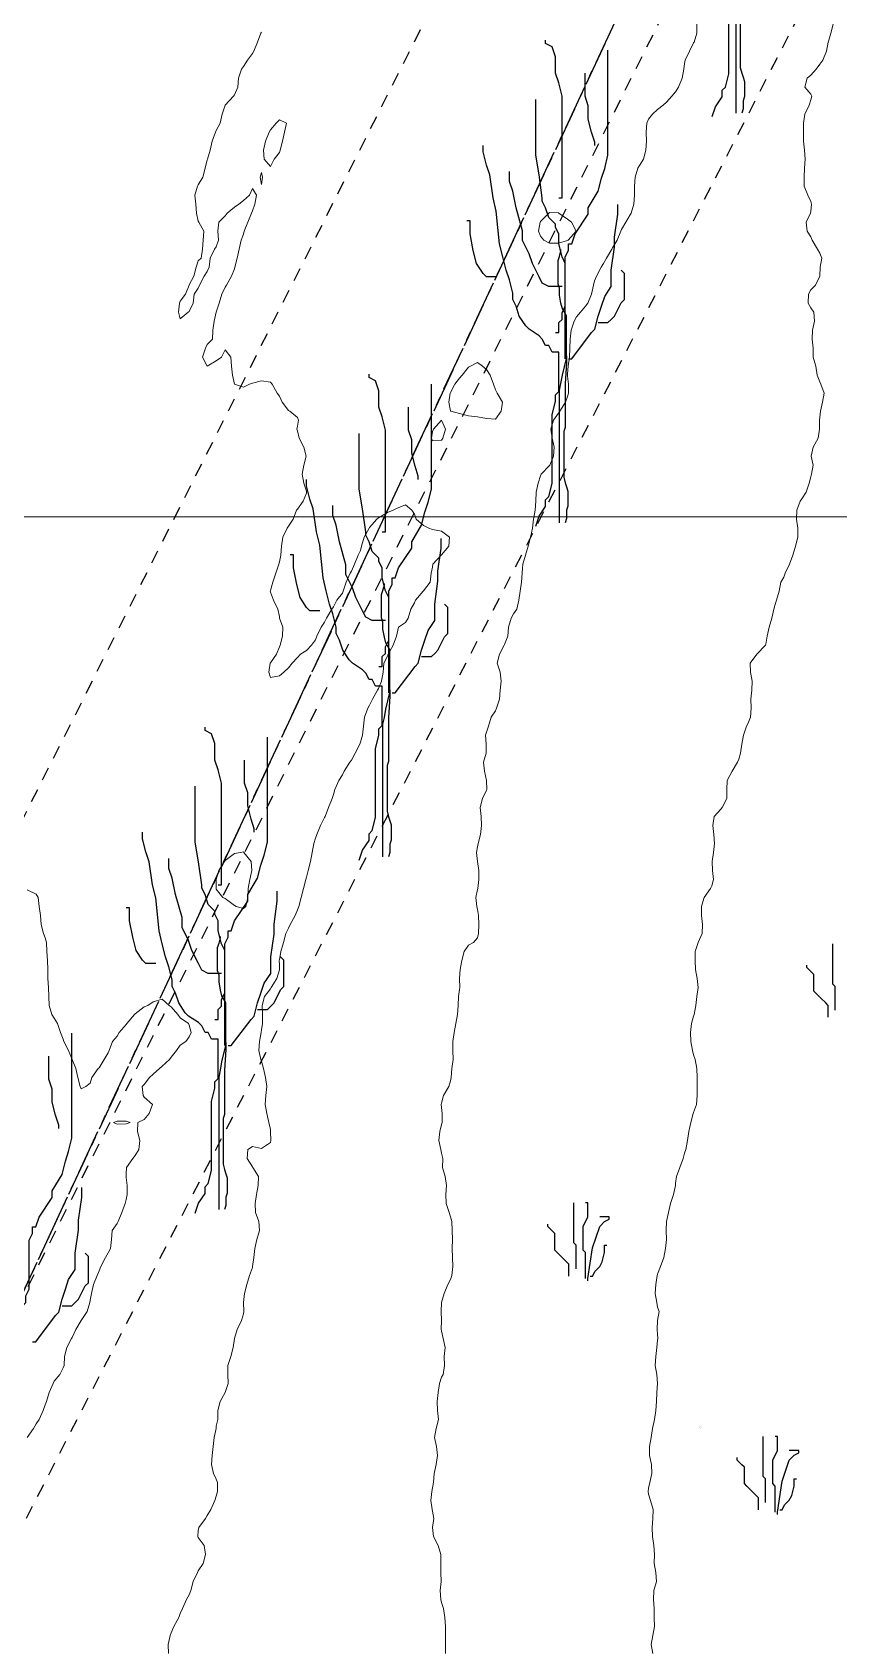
# Model space of a CAD drawing. Header units: centimetres. Extents: x 0 to 642158, y -847 to 649707.
# Drawn here: x 616897 to 616941.8, y 621224.7 to 621314.3 of the extents above; entities that cross this region are included whole.
import ezdxf

# ---------------------------------------------------------------- set-up
doc = ezdxf.new("R2010")
doc.units = ezdxf.units.CM
doc.header["$MEASUREMENT"] = 0
doc.linetypes.add('CENTERX2', pattern=[4, 2.5, -0.5, 0.5, -0.5])
doc.linetypes.add('JIS_02_0.7', pattern=[1.35, 0.75, -0.6])
for name, color, linetype, lineweight in [('MEV_grille', 254, 'Continuous', 9), ('MEV_vegetal_V', 7, 'Continuous', 25), ('WAL_parcellaire agricole', 7, 'JIS_02_0.7', 25), ('WAL_topographie 0.5', 253, 'Continuous', 20)]:
    doc.layers.add(name, color=color, linetype=linetype, lineweight=lineweight)
doc.layers.add('SPW_parcellaire cadastral', color=7, linetype='CENTERX2', lineweight=25, true_color=0xff0542)
picture_1 = doc.add_image_def('image2.png', size_in_pixel=(6614, 11023))

# ---------------------------------------------------------------- blocks, each defined once
blk = doc.blocks.new('legende vegetal')
for points in [[(616941.508, 621259.798), (616941.508, 621261.111), (616941.376, 621261.243), (616941.376, 621263.475)], [(616941.114, 621259.404), (616941.114, 621260.061), (616940.982, 621260.192), (616940.719, 621260.455), (616940.588, 621260.586), (616940.457, 621260.717), (616940.325, 621260.849), (616940.325, 621261.768), (616940.194, 621261.899), (616940.063, 621262.031), (616939.931, 621262.162), (616939.931, 621262.293)], [(616927.125, 621245.42), (616927.125, 621246.734), (616926.993, 621246.865), (616926.993, 621249.097)], [(616927.65, 621244.895), (616927.65, 621246.34), (616927.519, 621246.471), (616927.519, 621247.784), (616927.781, 621248.309), (616927.781, 621249.097), (616927.65, 621249.097)], [(616926.73, 621245.026), (616926.73, 621245.683), (616926.599, 621245.814), (616926.336, 621246.077), (616926.205, 621246.208), (616926.074, 621246.34), (616925.942, 621246.471), (616925.942, 621247.39), (616925.811, 621247.521), (616925.679, 621247.653), (616925.548, 621247.784), (616925.548, 621247.915)], [(616927.781, 621244.764), (616927.781, 621244.895), (616928.044, 621246.602), (616928.438, 621247.784), (616928.701, 621248.047), (616928.964, 621248.178), (616928.964, 621248.309), (616928.438, 621248.309)], [(616927.913, 621245.026), (616928.044, 621245.026), (616928.175, 621245.289), (616928.438, 621245.552), (616928.57, 621245.814), (616928.701, 621246.34), (616928.701, 621246.734), (616928.832, 621246.734)], [(616937.649, 621232.445), (616937.649, 621233.758), (616937.517, 621233.89), (616937.517, 621236.122)], [(616938.174, 621231.92), (616938.174, 621233.365), (616938.043, 621233.496), (616938.043, 621234.809), (616938.306, 621235.334), (616938.306, 621236.122), (616938.174, 621236.122)], [(616937.255, 621232.051), (616937.255, 621232.708), (616937.123, 621232.839), (616936.861, 621233.102), (616936.729, 621233.233), (616936.598, 621233.365), (616936.466, 621233.496), (616936.466, 621234.415), (616936.335, 621234.546), (616936.204, 621234.678), (616936.072, 621234.809), (616936.072, 621234.94)], [(616938.306, 621231.789), (616938.306, 621231.92), (616938.568, 621233.627), (616938.963, 621234.809), (616939.225, 621235.072), (616939.488, 621235.203), (616939.488, 621235.334), (616938.963, 621235.334)], [(616938.437, 621232.051), (616938.568, 621232.051), (616938.7, 621232.314), (616938.963, 621232.577), (616939.094, 621232.839), (616939.225, 621233.365), (616939.225, 621233.758), (616939.357, 621233.758)]]:
    blk.add_lwpolyline(points)
at = {"layer": 'MEV_vegetal_V'}
for points in [[(616934.687, 621309.422), (616934.87, 621309.969), (616935.235, 621310.517), (616935.235, 621310.881), (616935.417, 621311.063), (616935.599, 621311.792), (616935.599, 621315.621)], [(616936.011, 621309.612), (616936.011, 621316.97), (616936.088, 621317.353), (616936.165, 621317.813), (616936.395, 621318.732), (616936.395, 621321.108), (616936.165, 621321.491), (616936.088, 621321.798), (616936.011, 621322.258), (616936.011, 621322.641), (616935.935, 621322.871), (616935.935, 621324.173), (616936.011, 621324.404), (616936.088, 621324.71), (616936.088, 621324.787)], [(616936.395, 621318.886), (616936.395, 621318.502), (616936.319, 621317.353), (616936.319, 621314.9), (616936.242, 621314.671), (616936.242, 621312.141), (616936.319, 621311.835), (616936.395, 621311.605), (616936.471, 621311.375), (616936.471, 621310.532), (616936.395, 621310.302), (616936.395, 621309.842), (616936.319, 621309.612)], [(616926.16, 621304.905), (616926.343, 621304.905), (616926.343, 621310.557), (616926.16, 621311.286), (616925.979, 621311.833), (616925.979, 621312.745), (616925.796, 621313.291), (616925.431, 621313.474), (616925.431, 621313.656)], [(616925.979, 621297.43), (616926.16, 621297.43), (616926.16, 621297.977), (616926.343, 621298.159), (616926.343, 621298.524), (616926.526, 621298.889), (616926.526, 621301.623), (616926.708, 621301.988), (616926.708, 621302.352), (616926.89, 621302.352), (616927.073, 621302.9), (616927.802, 621303.993), (616927.802, 621304.358), (616928.349, 621305.27), (616928.532, 621305.999), (616928.714, 621306.546), (616928.896, 621307.275), (616928.896, 621313.109)], [(616928.167, 621307.822), (616928.167, 621308.004), (616927.985, 621308.551), (616927.802, 621309.281), (616927.802, 621310.01), (616927.62, 621310.557), (616927.62, 621311.833)], [(616926.526, 621295.972), (616926.526, 621301.259), (616926.343, 621301.623), (616926.16, 621302.352), (616926.16, 621302.9), (616925.979, 621303.264), (616925.979, 621303.447), (616925.613, 621303.811), (616925.431, 621304.358), (616925.249, 621304.723), (616925.249, 621304.905), (616925.067, 621306.181), (616924.884, 621307.275), (616924.884, 621310.375)], [(616924.884, 621286.674), (616925.067, 621287.22), (616925.431, 621287.768), (616925.431, 621288.132), (616925.613, 621288.315), (616925.796, 621289.044), (616925.796, 621292.872), (616925.979, 621293.602), (616925.979, 621293.966), (616926.16, 621294.149), (616926.16, 621296.336), (616925.796, 621296.336), (616925.613, 621296.701), (616925.431, 621296.701), (616925.249, 621297.066), (616925.067, 621297.248), (616924.52, 621297.613), (616924.337, 621297.795), (616923.972, 621298.342), (616923.79, 621298.889), (616923.607, 621299.253), (616923.607, 621299.618), (616923.425, 621300.347), (616923.243, 621300.894), (616923.06, 621301.623), (616922.878, 621302.352), (616922.695, 621304.176), (616922.513, 621304.905), (616922.331, 621306.181), (616922.148, 621306.728), (616921.966, 621307.457), (616921.966, 621307.822)], [(616926.343, 621299.982), (616925.613, 621299.982), (616925.249, 621300.165), (616925.067, 621300.529), (616924.701, 621301.259), (616924.52, 621301.806), (616924.154, 621302.535), (616924.154, 621303.082), (616923.79, 621304.358), (616923.607, 621305.27), (616923.425, 621305.816), (616923.425, 621306.364)], [(616926.708, 621295.972), (616926.89, 621295.972), (616927.985, 621297.43), (616928.167, 621297.613), (616928.349, 621298.342), (616928.532, 621298.889), (616928.714, 621299.436), (616929.079, 621299.982), (616929.079, 621300.894), (616929.261, 621302.17), (616929.261, 621302.718), (616929.444, 621303.993), (616929.444, 621304.541)], [(616922.695, 621300.529), (616922.148, 621300.529), (616921.966, 621300.712), (616921.601, 621301.259), (616921.419, 621301.988), (616921.236, 621302.9), (616921.236, 621303.629), (616921.054, 621303.629)], [(616926.208, 621286.863), (616926.208, 621294.221), (616926.285, 621294.604), (616926.362, 621295.064), (616926.592, 621295.984), (616926.592, 621298.359), (616926.362, 621298.742), (616926.285, 621299.049), (616926.208, 621299.509), (616926.208, 621299.892), (616926.131, 621300.122), (616926.131, 621301.425), (616926.208, 621301.655), (616926.285, 621301.961), (616926.285, 621302.038)], [(616928.349, 621297.977), (616928.896, 621297.977), (616929.079, 621298.159), (616929.261, 621298.342), (616929.626, 621299.071), (616929.808, 621299.253), (616929.808, 621300.712), (616929.626, 621300.894)], [(616926.592, 621296.137), (616926.592, 621295.753), (616926.515, 621294.604), (616926.515, 621292.152), (616926.438, 621291.922), (616926.438, 621289.393), (616926.515, 621289.086), (616926.592, 621288.856), (616926.668, 621288.626), (616926.668, 621287.783), (616926.592, 621287.553), (616926.592, 621287.093), (616926.515, 621286.863)], [(616916.357, 621286.356), (616916.54, 621286.356), (616916.54, 621292.008), (616916.357, 621292.737), (616916.175, 621293.284), (616916.175, 621294.196), (616915.993, 621294.742), (616915.628, 621294.925), (616915.628, 621295.107)], [(616916.175, 621278.881), (616916.357, 621278.881), (616916.357, 621279.428), (616916.54, 621279.61), (616916.54, 621279.975), (616916.723, 621280.34), (616916.723, 621283.074), (616916.905, 621283.439), (616916.905, 621283.803), (616917.087, 621283.803), (616917.27, 621284.351), (616917.999, 621285.444), (616917.999, 621285.809), (616918.546, 621286.721), (616918.729, 621287.45), (616918.911, 621287.997), (616919.093, 621288.726), (616919.093, 621294.56)], [(616918.363, 621289.273), (616918.363, 621289.455), (616918.182, 621290.002), (616917.999, 621290.731), (616917.999, 621291.461), (616917.817, 621292.008), (616917.817, 621293.284)], [(616916.723, 621277.423), (616916.723, 621282.71), (616916.54, 621283.074), (616916.357, 621283.803), (616916.357, 621284.351), (616916.175, 621284.715), (616916.175, 621284.898), (616915.81, 621285.262), (616915.628, 621285.809), (616915.446, 621286.174), (616915.446, 621286.356), (616915.264, 621287.632), (616915.081, 621288.726), (616915.081, 621291.826)], [(616915.081, 621268.125), (616915.264, 621268.671), (616915.628, 621269.219), (616915.628, 621269.583), (616915.81, 621269.765), (616915.993, 621270.495), (616915.993, 621274.323), (616916.175, 621275.053), (616916.175, 621275.417), (616916.357, 621275.599), (616916.357, 621277.787), (616915.993, 621277.787), (616915.81, 621278.152), (616915.628, 621278.152), (616915.446, 621278.517), (616915.264, 621278.699), (616914.717, 621279.064), (616914.534, 621279.246), (616914.169, 621279.793), (616913.987, 621280.34), (616913.804, 621280.704), (616913.804, 621281.069), (616913.622, 621281.798), (616913.439, 621282.345), (616913.257, 621283.074), (616913.075, 621283.803), (616912.892, 621285.627), (616912.71, 621286.356), (616912.528, 621287.632), (616912.345, 621288.179), (616912.163, 621288.908), (616912.163, 621289.273)], [(616916.54, 621281.433), (616915.81, 621281.433), (616915.446, 621281.616), (616915.264, 621281.98), (616914.898, 621282.71), (616914.717, 621283.257), (616914.351, 621283.986), (616914.351, 621284.533), (616913.987, 621285.809), (616913.804, 621286.721), (616913.622, 621287.267), (616913.622, 621287.815)], [(616916.905, 621277.423), (616917.087, 621277.423), (616918.182, 621278.881), (616918.363, 621279.064), (616918.546, 621279.793), (616918.729, 621280.34), (616918.911, 621280.887), (616919.276, 621281.433), (616919.276, 621282.345), (616919.458, 621283.621), (616919.458, 621284.168), (616919.641, 621285.444), (616919.641, 621285.992)], [(616912.892, 621281.98), (616912.345, 621281.98), (616912.163, 621282.163), (616911.798, 621282.71), (616911.616, 621283.439), (616911.433, 621284.351), (616911.433, 621285.08), (616911.251, 621285.08)], [(616916.405, 621268.314), (616916.405, 621275.672), (616916.482, 621276.055), (616916.559, 621276.515), (616916.789, 621277.435), (616916.789, 621279.81), (616916.559, 621280.193), (616916.482, 621280.5), (616916.405, 621280.96), (616916.405, 621281.343), (616916.328, 621281.573), (616916.328, 621282.875), (616916.405, 621283.106), (616916.482, 621283.412), (616916.482, 621283.489)], [(616918.546, 621279.428), (616919.093, 621279.428), (616919.276, 621279.61), (616919.458, 621279.793), (616919.823, 621280.522), (616920.005, 621280.704), (616920.005, 621282.163), (616919.823, 621282.345)], [(616916.789, 621277.588), (616916.789, 621277.204), (616916.712, 621276.055), (616916.712, 621273.603), (616916.635, 621273.373), (616916.635, 621270.844), (616916.712, 621270.537), (616916.789, 621270.307), (616916.865, 621270.077), (616916.865, 621269.234), (616916.789, 621269.004), (616916.789, 621268.544), (616916.712, 621268.314)], [(616907.255, 621266.757), (616907.437, 621266.757), (616907.437, 621272.409), (616907.255, 621273.138), (616907.073, 621273.685), (616907.073, 621274.597), (616906.89, 621275.143), (616906.525, 621275.326), (616906.525, 621275.509)], [(616907.073, 621259.282), (616907.255, 621259.282), (616907.255, 621259.829), (616907.437, 621260.011), (616907.437, 621260.376), (616907.62, 621260.741), (616907.62, 621263.475), (616907.802, 621263.84), (616907.802, 621264.205), (616907.984, 621264.205), (616908.167, 621264.752), (616908.896, 621265.845), (616908.896, 621266.21), (616909.443, 621267.122), (616909.626, 621267.851), (616909.808, 621268.398), (616909.991, 621269.127), (616909.991, 621274.961)], [(616909.261, 621269.674), (616909.261, 621269.856), (616909.079, 621270.404), (616908.896, 621271.133), (616908.896, 621271.862), (616908.714, 621272.409), (616908.714, 621273.685)], [(616907.62, 621257.824), (616907.62, 621263.111), (616907.437, 621263.475), (616907.255, 621264.205), (616907.255, 621264.752), (616907.073, 621265.116), (616907.073, 621265.299), (616906.707, 621265.663), (616906.525, 621266.21), (616906.343, 621266.575), (616906.343, 621266.757), (616906.161, 621268.033), (616905.978, 621269.127), (616905.978, 621272.227)], [(616905.978, 621248.526), (616906.161, 621249.072), (616906.525, 621249.62), (616906.525, 621249.984), (616906.707, 621250.167), (616906.89, 621250.896), (616906.89, 621254.724), (616907.073, 621255.454), (616907.073, 621255.818), (616907.255, 621256.001), (616907.255, 621258.188), (616906.89, 621258.188), (616906.707, 621258.553), (616906.525, 621258.553), (616906.343, 621258.918), (616906.161, 621259.1), (616905.614, 621259.465), (616905.431, 621259.647), (616905.067, 621260.194), (616904.884, 621260.741), (616904.701, 621261.106), (616904.701, 621261.47), (616904.519, 621262.199), (616904.337, 621262.746), (616904.154, 621263.475), (616903.972, 621264.205), (616903.789, 621266.028), (616903.607, 621266.757), (616903.425, 621268.033), (616903.242, 621268.58), (616903.06, 621269.309), (616903.06, 621269.674)], [(616907.437, 621261.835), (616906.707, 621261.835), (616906.343, 621262.017), (616906.161, 621262.381), (616905.796, 621263.111), (616905.614, 621263.658), (616905.248, 621264.387), (616905.248, 621264.934), (616904.884, 621266.21), (616904.701, 621267.122), (616904.519, 621267.669), (616904.519, 621268.216)], [(616907.802, 621257.824), (616907.984, 621257.824), (616909.079, 621259.282), (616909.261, 621259.465), (616909.443, 621260.194), (616909.626, 621260.741), (616909.808, 621261.288), (616910.173, 621261.835), (616910.173, 621262.746), (616910.355, 621264.022), (616910.355, 621264.57), (616910.538, 621265.845), (616910.538, 621266.393)], [(616903.789, 621262.381), (616903.242, 621262.381), (616903.06, 621262.564), (616902.695, 621263.111), (616902.513, 621263.84), (616902.331, 621264.752), (616902.331, 621265.481), (616902.148, 621265.481)], [(616907.302, 621248.715), (616907.302, 621256.073), (616907.379, 621256.456), (616907.456, 621256.916), (616907.686, 621257.836), (616907.686, 621260.211), (616907.456, 621260.594), (616907.379, 621260.901), (616907.302, 621261.361), (616907.302, 621261.744), (616907.225, 621261.974), (616907.225, 621263.277), (616907.302, 621263.507), (616907.379, 621263.813), (616907.379, 621263.89)], [(616909.443, 621259.829), (616909.991, 621259.829), (616910.173, 621260.011), (616910.355, 621260.194), (616910.72, 621260.923), (616910.902, 621261.106), (616910.902, 621262.564), (616910.72, 621262.746)], [(616896.219, 621242.833), (616896.401, 621242.833), (616896.401, 621243.38), (616896.584, 621243.562), (616896.584, 621243.927), (616896.766, 621244.292), (616896.766, 621247.027), (616896.948, 621247.391), (616896.948, 621247.756), (616897.131, 621247.756), (616897.314, 621248.303), (616898.043, 621249.396), (616898.043, 621249.762), (616898.59, 621250.673), (616898.773, 621251.402), (616898.954, 621251.949), (616899.137, 621252.678), (616899.137, 621258.512)], [(616907.686, 621257.989), (616907.686, 621257.605), (616907.609, 621256.456), (616907.609, 621254.004), (616907.533, 621253.774), (616907.533, 621251.245), (616907.609, 621250.938), (616907.686, 621250.708), (616907.762, 621250.478), (616907.762, 621249.635), (616907.686, 621249.405), (616907.686, 621248.945), (616907.609, 621248.715)], [(616898.407, 621253.225), (616898.407, 621253.407), (616898.225, 621253.955), (616898.043, 621254.684), (616898.043, 621255.413), (616897.861, 621255.96), (616897.861, 621257.236)], [(616896.948, 621241.375), (616897.131, 621241.375), (616898.225, 621242.833), (616898.407, 621243.016), (616898.59, 621243.745), (616898.773, 621244.292), (616898.954, 621244.839), (616899.32, 621245.386), (616899.32, 621246.297), (616899.502, 621247.573), (616899.502, 621248.121), (616899.684, 621249.396), (616899.684, 621249.944)], [(616898.59, 621243.38), (616899.137, 621243.38), (616899.32, 621243.562), (616899.502, 621243.745), (616899.867, 621244.474), (616900.049, 621244.657), (616900.049, 621246.115), (616899.867, 621246.297)], [(616896.982, 621232.365), (616896.982, 621232.365)]]:
    blk.add_lwpolyline(points, dxfattribs=at)
blk = doc.blocks.new('*U114')
at = {"layer": 'MEV_grille', "transparency": 33554687}
blk.add_lwpolyline([(-1338.461, 0), (1338.461, 0)], dxfattribs=at)
blk = doc.blocks.new('*U115')
at = {"layer": 'MEV_grille', "color": 0, "linetype": 'ByBlock', "lineweight": -2, "transparency": 16777216}
blk.add_blockref('*U114', (0, -1100), dxfattribs=at)

msp = doc.modelspace()

# ---------------------------------------------------------------- linework, layer by layer
at = {"layer": 'MEV_vegetal_V'}
for points in [[(616934.065, 621236.83), (616934.065, 621236.83)], [(616934.083, 621236.849), (616934.083, 621236.849)], [(616934.102, 621236.868), (616934.102, 621236.868)], [(616934.14, 621236.736), (616934.14, 621236.736)], [(616934.159, 621236.792), (616934.159, 621236.792)], [(616934.178, 621236.906), (616934.178, 621236.906)]]:
    msp.add_lwpolyline(points, dxfattribs=at)
at = {"layer": 'SPW_parcellaire cadastral'}
for points in [[(616961.682, 621561.505), (616957.161, 621536.964), (616965.501, 621523.284), (616971.233, 621514.366), (616974.374, 621509.591), (616975.304, 621510.352), (616983.527, 621516.007), (616989.386, 621518.755), (617051.624, 621539.157), (617050.488, 621531.376), (617066.617, 621465.843), (617068.014, 621447.174), (617068.141, 621431.299), (617065.63, 621389.514), (617029.25, 621381.354), (616971.753, 621365.049), (616944.019, 621346.288), (616891.176, 621232.847)], [(616985.886, 621207.147), (616906.418, 621183.133), (616891.176, 621232.847), (616944.019, 621346.288), (616985.886, 621207.147)]]:
    msp.add_lwpolyline(points, dxfattribs=at)
at = {"layer": 'WAL_parcellaire agricole'}
for points in [[(617074.99, 621405.826), (617079.477, 621394.729), (617028.48, 621376.724), (616977.982, 621361.385), (616955.316, 621352.215), (616947.151, 621345.548), (616890.498, 621232.042), (616879.673, 621242.435), (616887.281, 621252.278), (616936.702, 621350.426), (616951.649, 621364.432), (616973.557, 621372.595), (617074.99, 621405.826)], [(616895.475, 621229.376), (616956.531, 621348.168), (616997.029, 621362.172), (617014.885, 621368.246), (617066.24, 621384.966), (617081.824, 621276.897)]]:
    msp.add_lwpolyline(points, dxfattribs=at)
at = {"layer": 'WAL_topographie 0.5'}
for points in [[(616933.924, 621314.75), (616933.931, 621314.25), (616933.771, 621313.75), (616933.75, 621313.713), (616933.51, 621313.25), (616933.279, 621312.75), (616933.25, 621312.568), (616933.21, 621312.25), (616933.108, 621311.75), (616932.9, 621311.25), (616932.75, 621310.994), (616932.542, 621310.75), (616932.25, 621310.413), (616932.053, 621310.25), (616931.75, 621310.003), (616931.47, 621309.75), (616931.25, 621309.465), (616931.15, 621309.25), (616931.105, 621308.75), (616931.129, 621308.25), (616931.104, 621307.75), (616930.965, 621307.25), (616930.75, 621306.905), (616930.658, 621306.75), (616930.497, 621306.25), (616930.467, 621305.75), (616930.469, 621305.25), (616930.429, 621304.75), (616930.275, 621304.25), (616930.25, 621304.196), (616929.984, 621303.75), (616929.75, 621303.339), (616929.711, 621303.25), (616929.507, 621302.75), (616929.25, 621302.327), (616929.204, 621302.25), (616928.912, 621301.75), (616928.75, 621301.445), (616928.61, 621301.25), (616928.352, 621300.75), (616928.25, 621300.488), (616928.193, 621300.25), (616928.075, 621299.75), (616927.871, 621299.25), (616927.75, 621299.091), (616927.467, 621298.75), (616927.25, 621298.5), (616927.115, 621298.25), (616926.944, 621297.75), (616926.89, 621297.25), (616926.881, 621296.75), (616926.85, 621296.25), (616926.781, 621295.75), (616926.75, 621295.333), (616926.745, 621295.25), (616926.75, 621295.2), (616926.799, 621294.75), (616926.804, 621294.25), (616926.75, 621294.07), (616926.634, 621293.75), (616926.329, 621293.25), (616926.25, 621293.142), (616925.976, 621292.75), (616925.821, 621292.25), (616925.903, 621291.75), (616926.004, 621291.25), (616925.969, 621290.75), (616925.758, 621290.25), (616925.75, 621290.235), (616925.293, 621289.75), (616925.25, 621289.656), (616925.117, 621289.25), (616925, 621288.75), (616924.986, 621288.25), (616924.944, 621287.75), (616924.863, 621287.25), (616924.803, 621286.75), (616924.75, 621286.5), (616924.697, 621286.25), (616924.557, 621285.75), (616924.411, 621285.25), (616924.273, 621284.75), (616924.25, 621284.536), (616924.222, 621284.25), (616924.198, 621283.75), (616924.12, 621283.25), (616924.042, 621282.75), (616923.924, 621282.25), (616923.75, 621282), (616923.621, 621281.75), (616923.479, 621281.25), (616923.438, 621280.75), (616923.25, 621280.288), (616923.238, 621280.25), (616922.976, 621279.75), (616922.841, 621279.25), (616923.017, 621278.75), (616923.069, 621278.25), (616923.016, 621277.75), (616922.972, 621277.25), (616922.798, 621276.75), (616922.75, 621276.619), (616922.509, 621276.25), (616922.361, 621275.75), (616922.25, 621275.417), (616922.2, 621275.25), (616922.233, 621274.75), (616922.228, 621274.25), (616922.083, 621273.75), (616922.141, 621273.25), (616922.25, 621272.75), (616922.25, 621272.75), (616922.275, 621272.25), (616922.25, 621272.2), (616922.025, 621271.75), (616921.906, 621271.25), (616921.959, 621270.75), (616921.967, 621270.25), (616921.917, 621269.75), (616921.787, 621269.25), (616921.75, 621269.062), (616921.698, 621268.75), (616921.75, 621268.25), (616921.75, 621268.25), (616921.816, 621267.75), (616921.82, 621267.25), (616921.762, 621266.75), (616921.75, 621266.688), (616921.665, 621266.25), (616921.716, 621265.75), (616921.75, 621265.583), (616921.814, 621265.25), (616921.817, 621264.75), (616921.798, 621264.25), (616921.75, 621264), (616921.528, 621263.75), (616921.25, 621263.594), (616921.011, 621263.25), (616920.885, 621262.75), (616920.779, 621262.25), (616920.75, 621261.75), (616920.776, 621261.25), (616920.75, 621261.125), (616920.703, 621260.75), (616920.667, 621260.25), (616920.632, 621259.75), (616920.54, 621259.25), (616920.45, 621258.75), (616920.375, 621258.25), (616920.382, 621257.75), (616920.407, 621257.25), (616920.329, 621256.75), (616920.29, 621256.25), (616920.25, 621256.062), (616920.164, 621255.75), (616919.867, 621255.25), (616919.75, 621254.813), (616919.737, 621254.75), (616919.75, 621254.583), (616919.783, 621254.25), (616919.792, 621253.75), (616919.75, 621253.639), (616919.662, 621253.25), (616919.61, 621252.75), (616919.722, 621252.25), (616919.75, 621252.05), (616919.818, 621251.75), (616919.808, 621251.25), (616919.953, 621250.75), (616920.026, 621250.25), (616919.983, 621249.75), (616920.006, 621249.25), (616920.175, 621248.75), (616920.25, 621248.5), (616920.323, 621248.25), (616920.35, 621247.75), (616920.359, 621247.25), (616920.345, 621246.75), (616920.362, 621246.25), (616920.386, 621245.75), (616920.329, 621245.25), (616920.25, 621245.019), (616920.11, 621244.75), (616919.905, 621244.25), (616919.75, 621243.75), (616919.75, 621243.749), (616919.738, 621243.25), (616919.75, 621242.751), (616919.75, 621242.75), (616919.75, 621242.749), (616919.736, 621242.25), (616919.75, 621242.179), (616919.836, 621241.75), (616919.946, 621241.25), (616919.904, 621240.75), (616919.924, 621240.25), (616919.837, 621239.75), (616919.75, 621239.596), (616919.648, 621239.25), (616919.571, 621238.75), (616919.517, 621238.25), (616919.538, 621237.75), (616919.591, 621237.25), (616919.464, 621236.75), (616919.368, 621236.25), (616919.468, 621235.75), (616919.53, 621235.25), (616919.446, 621234.75), (616919.341, 621234.25), (616919.299, 621233.75), (616919.25, 621233.464), (616919.217, 621233.25), (616919.161, 621232.75), (616919.24, 621232.25), (616919.25, 621232.167), (616919.318, 621231.75), (616919.25, 621231.25), (616919.316, 621230.75), (616919.569, 621230.25), (616919.721, 621229.75), (616919.715, 621229.25), (616919.705, 621228.75), (616919.735, 621228.25), (616919.682, 621227.75), (616919.712, 621227.25), (616919.75, 621227.083), (616919.858, 621226.75), (616919.945, 621226.25), (616919.969, 621225.75), (616919.975, 621225.25), (616919.978, 621224.75), (616919.974, 621224.25)], [(616941.494, 621314.75), (616941.371, 621314.25), (616941.25, 621313.85), (616941.215, 621313.75), (616941.133, 621313.25), (616940.917, 621312.75), (616940.75, 621312.525), (616940.554, 621312.25), (616940.25, 621311.91), (616940.05, 621311.75), (616939.917, 621311.25), (616940.25, 621310.865), (616940.318, 621310.75), (616940.25, 621310.536), (616940.167, 621310.25), (616939.917, 621309.75), (616939.854, 621309.25), (616939.839, 621308.75), (616939.846, 621308.25), (616939.911, 621307.75), (616939.944, 621307.25), (616939.912, 621306.75), (616939.879, 621306.25), (616939.891, 621305.75), (616940.094, 621305.25), (616940.25, 621304.893), (616940.288, 621304.75), (616940.25, 621304.35), (616940.234, 621304.25), (616940, 621303.75), (616940.056, 621303.25), (616940.25, 621302.932), (616940.337, 621302.75), (616940.625, 621302.25), (616940.75, 621302.036), (616940.861, 621301.75), (616940.774, 621301.25), (616940.75, 621300.75), (616940.75, 621300.75), (616940.523, 621300.25), (616940.25, 621300), (616940.125, 621299.75), (616940.109, 621299.25), (616940.25, 621299), (616940.417, 621298.75), (616940.454, 621298.25), (616940.341, 621297.75), (616940.333, 621297.25), (616940.379, 621296.75), (616940.393, 621296.25), (616940.526, 621295.75), (616940.613, 621295.25), (616940.75, 621294.875), (616940.817, 621294.75), (616941, 621294.25), (616940.901, 621293.75), (616940.79, 621293.25), (616940.75, 621292.917), (616940.73, 621292.75), (616940.738, 621292.25), (616940.653, 621291.75), (616940.382, 621291.25), (616940.281, 621290.75), (616940.39, 621290.25), (616940.287, 621289.75), (616940.25, 621289.607), (616940.154, 621289.25), (616939.991, 621288.75), (616939.75, 621288.389), (616939.669, 621288.25), (616939.469, 621287.75), (616939.457, 621287.25), (616939.53, 621286.75), (616939.54, 621286.25), (616939.408, 621285.75), (616939.25, 621285.25), (616939.25, 621285.25), (616939.065, 621284.75), (616938.83, 621284.25), (616938.75, 621284.027), (616938.594, 621283.75), (616938.5, 621283.25), (616938.35, 621282.75), (616938.25, 621282.465), (616938.209, 621282.25), (616938.096, 621281.75), (616937.939, 621281.25), (616937.823, 621280.75), (616937.75, 621280.312), (616937.73, 621280.25), (616937.25, 621279.75), (616937.25, 621279.75), (616936.893, 621279.25), (616936.902, 621278.75), (616937, 621278.25), (616936.976, 621277.75), (616936.922, 621277.25), (616936.946, 621276.75), (616936.898, 621276.25), (616936.75, 621275.886), (616936.687, 621275.75), (616936.509, 621275.25), (616936.433, 621274.75), (616936.353, 621274.25), (616936.25, 621273.931), (616936.183, 621273.75), (616935.879, 621273.25), (616935.75, 621273.015), (616935.605, 621272.75), (616935.591, 621272.25), (616935.583, 621271.75), (616935.33, 621271.25), (616935.25, 621271.155), (616934.896, 621270.75), (616934.815, 621270.25), (616934.868, 621269.75), (616934.908, 621269.25), (616934.858, 621268.75), (616934.771, 621268.25), (616934.802, 621267.75), (616934.858, 621267.25), (616934.75, 621266.883), (616934.676, 621266.75), (616934.327, 621266.25), (616934.25, 621266), (616934.177, 621265.75), (616934.189, 621265.25), (616934.236, 621264.75), (616934.23, 621264.25), (616934, 621263.75), (616933.833, 621263.25), (616933.829, 621262.75), (616933.855, 621262.25), (616933.938, 621261.75), (616934, 621261.25), (616933.933, 621260.75), (616933.865, 621260.25), (616933.778, 621259.75), (616933.75, 621259.65), (616933.636, 621259.25), (616933.573, 621258.75), (616933.602, 621258.25), (616933.69, 621257.75), (616933.75, 621257.5), (616933.825, 621257.25), (616933.924, 621256.75), (616933.946, 621256.25), (616933.95, 621255.75), (616933.947, 621255.25), (616933.905, 621254.75), (616933.75, 621254.3), (616933.731, 621254.25), (616933.593, 621253.75), (616933.487, 621253.25), (616933.409, 621252.75), (616933.313, 621252.25), (616933.25, 621252.041), (616933.163, 621251.75), (616932.979, 621251.25), (616932.8, 621250.75), (616932.75, 621250.375), (616932.734, 621250.25), (616932.633, 621249.75), (616932.467, 621249.25), (616932.344, 621248.75), (616932.25, 621248.25), (616932.25, 621248.25), (616932.224, 621247.75), (616932.25, 621247.25), (616932.25, 621247.25), (616932.25, 621247.25), (616932.189, 621246.75), (616932.09, 621246.25), (616931.909, 621245.75), (616931.75, 621245.316), (616931.719, 621245.25), (616931.641, 621244.75), (616931.619, 621244.25), (616931.701, 621243.75), (616931.75, 621243.5), (616931.827, 621243.25), (616931.75, 621242.75), (616931.75, 621242.749), (616931.729, 621242.25), (616931.75, 621242), (616931.766, 621241.75), (616931.75, 621241.65), (616931.706, 621241.25), (616931.648, 621240.75), (616931.615, 621240.25), (616931.703, 621239.75), (616931.75, 621239.25), (616931.75, 621239.25), (616931.75, 621239.25), (616931.703, 621238.75), (616931.68, 621238.25), (616931.648, 621237.75), (616931.571, 621237.25), (616931.467, 621236.75), (616931.385, 621236.25), (616931.306, 621235.75), (616931.3, 621235.25), (616931.407, 621234.75), (616931.421, 621234.25), (616931.311, 621233.75), (616931.25, 621233.438), (616931.217, 621233.25), (616931.25, 621233.1), (616931.356, 621232.75), (616931.5, 621232.25), (616931.482, 621231.75), (616931.442, 621231.25), (616931.456, 621230.75), (616931.538, 621230.25), (616931.574, 621229.75), (616931.563, 621229.25), (616931.654, 621228.75), (616931.693, 621228.25), (616931.532, 621227.75), (616931.514, 621227.25), (616931.564, 621226.75), (616931.55, 621226.25), (616931.571, 621225.75), (616931.486, 621225.25), (616931.393, 621224.75), (616931.49, 621224.25)], [(616909.75, 621314.3), (616909.725, 621314.25), (616909.538, 621313.75), (616909.339, 621313.25), (616909.25, 621313.122), (616908.986, 621312.75), (616908.75, 621312.399), (616908.654, 621312.25), (616908.49, 621311.75), (616908.435, 621311.25), (616908.25, 621310.828), (616908.197, 621310.75), (616907.75, 621310.25), (616907.75, 621310.25), (616907.583, 621309.75), (616907.456, 621309.25), (616907.25, 621308.838), (616907.204, 621308.75), (616907.018, 621308.25), (616906.909, 621307.75), (616906.764, 621307.25), (616906.75, 621307.208), (616906.625, 621306.75), (616906.493, 621306.25), (616906.25, 621305.821), (616906.21, 621305.75), (616906.066, 621305.25), (616906.112, 621304.75), (616906.158, 621304.25), (616906.25, 621303.8), (616906.281, 621303.75), (616906.55, 621303.25), (616906.511, 621302.75), (616906.488, 621302.25), (616906.402, 621301.75), (616906.25, 621301.604), (616906.138, 621301.25), (616905.995, 621300.75), (616905.75, 621300.269), (616905.743, 621300.25), (616905.531, 621299.75), (616905.25, 621299.353), (616905.212, 621299.25), (616905.152, 621298.75), (616905.25, 621298.375), (616905.679, 621298.75), (616905.75, 621298.792), (616905.958, 621299.25), (616906.023, 621299.75), (616906.25, 621300.076), (616906.325, 621300.25), (616906.583, 621300.75), (616906.75, 621301.01), (616906.848, 621301.25), (616906.917, 621301.75), (616907.154, 621302.25), (616907.25, 621302.382), (616907.365, 621302.75), (616907.342, 621303.25), (616907.386, 621303.75), (616907.75, 621304.103), (616907.859, 621304.25), (616908.25, 621304.583), (616908.5, 621304.75), (616908.75, 621304.946), (616909.083, 621305.25), (616909.25, 621305.618), (616909.483, 621305.25), (616909.38, 621304.75), (616909.25, 621304.375), (616909.199, 621304.25), (616908.995, 621303.75), (616908.801, 621303.25), (616908.75, 621303.078), (616908.628, 621302.75), (616908.514, 621302.25), (616908.399, 621301.75), (616908.28, 621301.25), (616908.25, 621301.154), (616908.098, 621300.75), (616907.809, 621300.25), (616907.75, 621300.144), (616907.547, 621299.75), (616907.417, 621299.25), (616907.25, 621298.75), (616907.25, 621298.75), (616907.13, 621298.25), (616907.064, 621297.75), (616907.042, 621297.25), (616906.75, 621296.958), (616906.641, 621296.75), (616906.488, 621296.25), (616906.75, 621295.75), (616907.25, 621296.044), (616907.541, 621296.25), (616907.75, 621296.667), (616908.062, 621296.25), (616908.091, 621295.75), (616908.146, 621295.25), (616908.25, 621294.75), (616908.25, 621294.75), (616908.75, 621294.592), (616909.083, 621294.75), (616909.25, 621294.806), (616909.75, 621294.945), (616910.25, 621294.861), (616910.35, 621294.75), (616910.625, 621294.25), (616910.75, 621294.083), (616910.9, 621293.75), (616911.25, 621293.283), (616911.334, 621293.25), (616911.75, 621292.893), (616911.813, 621292.75), (616911.75, 621292.417), (616911.712, 621292.25), (616911.75, 621292.167), (616911.85, 621291.75), (616912.102, 621291.25), (616912.229, 621290.75), (616912.114, 621290.25), (616912.019, 621289.75), (616912.117, 621289.25), (616912.25, 621288.806), (616912.264, 621288.75), (616912.25, 621288.7), (616912.07, 621288.25), (616911.75, 621287.806), (616911.706, 621287.75), (616911.525, 621287.25), (616911.25, 621286.857), (616911.19, 621286.75), (616910.95, 621286.25), (616910.87, 621285.75), (616910.829, 621285.25), (616910.75, 621284.886), (616910.721, 621284.75), (616910.561, 621284.25), (616910.393, 621283.75), (616910.25, 621283.288), (616910.237, 621283.25), (616910.25, 621283.194), (616910.432, 621282.75), (616910.659, 621282.25), (616910.75, 621281.85), (616910.764, 621281.75), (616910.95, 621281.25), (616910.923, 621280.75), (616910.788, 621280.25), (616910.75, 621280.167), (616910.583, 621279.75), (616910.25, 621279.281), (616910.232, 621279.25), (616910.165, 621278.75), (616910.25, 621278.464), (616910.75, 621278.547), (616911, 621278.75), (616911.25, 621278.992), (616911.461, 621279.25), (616911.75, 621279.574), (616911.926, 621279.75), (616912.25, 621279.958), (616912.532, 621280.25), (616912.75, 621280.558), (616912.832, 621280.75), (616913.062, 621281.25), (616913.25, 621281.539), (616913.367, 621281.75), (616913.654, 621282.25), (616913.75, 621282.381), (616913.949, 621282.75), (616914.25, 621283.148), (616914.292, 621283.25), (616914.459, 621283.75), (616914.687, 621284.25), (616914.75, 621284.375), (616914.913, 621284.75), (616915.117, 621285.25), (616915.25, 621285.506), (616915.312, 621285.75), (616915.459, 621286.25), (616915.727, 621286.75), (616915.75, 621286.784), (616916.16, 621287.25), (616916.25, 621287.321), (616916.75, 621287.629), (616917.065, 621287.75), (616917.25, 621287.854), (616917.75, 621288.057), (616918.096, 621287.75), (616918.25, 621287.528), (616918.349, 621287.25), (616918.75, 621286.911), (616919.046, 621286.75), (616919.25, 621286.681), (616919.75, 621286.586), (616920.192, 621286.25), (616920.152, 621285.75), (616919.75, 621285.275), (616919.724, 621285.25), (616919.277, 621284.75), (616919.25, 621284.591), (616919.181, 621284.25), (616919.117, 621283.75), (616918.75, 621283.281), (616918.726, 621283.25), (616918.313, 621282.75), (616918.25, 621282.607), (616918.053, 621282.25), (616917.908, 621281.75), (616917.75, 621281.51), (616917.364, 621281.25), (616917.25, 621280.75), (616917.25, 621280.75), (616917.069, 621280.25), (616916.788, 621279.75), (616916.75, 621279.647), (616916.542, 621279.25), (616916.519, 621278.75), (616916.418, 621278.25), (616916.25, 621277.848), (616916.198, 621277.75), (616915.921, 621277.25), (616915.75, 621276.925), (616915.661, 621276.75), (616915.471, 621276.25), (616915.412, 621275.75), (616915.365, 621275.25), (616915.25, 621274.862), (616915.214, 621274.75), (616914.96, 621274.25), (616914.75, 621273.878), (616914.668, 621273.75), (616914.352, 621273.25), (616914.25, 621273.055), (616914.047, 621272.75), (616913.828, 621272.25), (616913.75, 621271.967), (616913.674, 621271.75), (616913.484, 621271.25), (616913.291, 621270.75), (616913.25, 621270.683), (616913.028, 621270.25), (616912.823, 621269.75), (616912.75, 621269.538), (616912.667, 621269.25), (616912.565, 621268.75), (616912.484, 621268.25), (616912.354, 621267.75), (616912.25, 621267.375), (616912.224, 621267.25), (616912.094, 621266.75), (616911.956, 621266.25), (616911.828, 621265.75), (616911.75, 621265.55), (616911.629, 621265.25), (616911.343, 621264.75), (616911.25, 621264.542), (616911.117, 621264.25), (616910.972, 621263.75), (616910.83, 621263.25), (616910.75, 621262.788), (616910.742, 621262.75), (616910.75, 621262.5), (616910.757, 621262.25), (616910.75, 621262.225), (616910.604, 621261.75), (616910.292, 621261.25), (616910.25, 621261.179), (616909.917, 621260.75), (616909.794, 621260.25), (616909.81, 621259.75), (616909.808, 621259.25), (616909.75, 621258.893), (616909.734, 621258.75), (616909.656, 621258.25), (616909.612, 621257.75), (616909.713, 621257.25), (616909.75, 621257.145), (616909.867, 621256.75), (616909.974, 621256.25), (616910.046, 621255.75), (616910.005, 621255.25), (616909.966, 621254.75), (616910.047, 621254.25), (616910.16, 621253.75), (616910.25, 621253.361), (616910.266, 621253.25), (616910.283, 621252.75), (616910.25, 621252.645), (616909.75, 621252.306), (616909.25, 621252.417), (616908.991, 621252.25), (616908.956, 621251.75), (616909.25, 621251.285), (616909.279, 621251.25), (616909.583, 621250.75), (616909.574, 621250.25), (616909.477, 621249.75), (616909.401, 621249.25), (616909.417, 621248.75), (616909.603, 621248.25), (616909.656, 621247.75), (616909.5, 621247.25), (616909.389, 621246.75), (616909.327, 621246.25), (616909.265, 621245.75), (616909.25, 621245.7), (616909.095, 621245.25), (616908.939, 621244.75), (616908.823, 621244.25), (616908.761, 621243.75), (616908.779, 621243.25), (616908.75, 621243.125), (616908.656, 621242.75), (616908.413, 621242.25), (616908.25, 621241.75), (616908.25, 621241.75), (616908.18, 621241.25), (616908.052, 621240.75), (616907.881, 621240.25), (616907.888, 621239.75), (616907.909, 621239.25), (616907.75, 621238.75), (616907.75, 621238.75), (616907.458, 621238.25), (616907.325, 621237.75), (616907.325, 621237.25), (616907.25, 621236.875), (616907.233, 621236.75), (616907.125, 621236.25), (616907.083, 621235.75), (616907.01, 621235.25), (616906.983, 621234.75), (616907.102, 621234.25), (616907.25, 621233.942), (616907.316, 621233.75), (616907.313, 621233.25), (616907.25, 621233), (616907.164, 621232.75), (616906.95, 621232.25), (616906.75, 621231.917), (616906.653, 621231.75), (616906.273, 621231.25), (616906.25, 621231.083), (616906.226, 621230.75), (616906.25, 621230.694), (616906.583, 621230.25), (616906.658, 621229.75), (616906.521, 621229.25), (616906.25, 621228.844), (616906.203, 621228.75), (616905.968, 621228.25), (616905.828, 621227.75), (616905.75, 621227.516), (616905.59, 621227.25), (616905.38, 621226.75), (616905.25, 621226.478), (616905.172, 621226.25), (616904.886, 621225.75), (616904.75, 621225.404), (616904.681, 621225.25), (616904.578, 621224.75), (616904.602, 621224.25)], [(616910.463, 621307.25), (616910.25, 621306.833), (616909.905, 621307.25), (616909.866, 621307.75), (616909.986, 621308.25), (616910.175, 621308.75), (616910.25, 621308.875), (616910.579, 621309.25), (616910.75, 621309.425), (616911.139, 621309.25), (616911.029, 621308.75), (616910.929, 621308.25), (616910.792, 621307.75), (616910.75, 621307.625), (616910.463, 621307.25)], [(616909.817, 621306.25), (616909.75, 621305.85), (616909.679, 621306.25), (616909.75, 621306.5), (616909.817, 621306.25)], [(616926.79, 621302.75), (616926.75, 621302.729), (616926.25, 621302.583), (616925.75, 621302.589), (616925.43, 621302.75), (616925.25, 621302.978), (616925.141, 621303.25), (616925.231, 621303.75), (616925.25, 621303.785), (616925.701, 621304.25), (616925.75, 621304.287), (616926.25, 621304.26), (616926.264, 621304.25), (616926.75, 621303.91), (616926.975, 621303.75), (616927.231, 621303.25), (616926.79, 621302.75)], [(616923.07, 621293.25), (616922.75, 621292.812), (616922.25, 621292.846), (616921.75, 621292.931), (616921.25, 621293.002), (616920.75, 621293.125), (616920.272, 621293.25), (616920.25, 621293.269), (616920.158, 621293.75), (616920.232, 621294.25), (616920.25, 621294.288), (616920.5, 621294.75), (616920.75, 621295.086), (616920.893, 621295.25), (616921.25, 621295.701), (616921.354, 621295.75), (616921.75, 621295.952), (616922.023, 621295.75), (616922.25, 621295.573), (616922.456, 621295.25), (616922.644, 621294.75), (616922.75, 621294.435), (616922.834, 621294.25), (616923.13, 621293.75), (616923.07, 621293.25)], [(616919.827, 621291.75), (616919.75, 621291.643), (616919.25, 621291.598), (616919.188, 621291.75), (616919.25, 621292.118), (616919.313, 621292.25), (616919.75, 621292.75), (616919.75, 621292.75), (616919.75, 621292.75), (616919.972, 621292.25), (616919.827, 621291.75)], [(616908.896, 621265.75), (616908.75, 621265.63), (616908.357, 621265.75), (616908.25, 621265.797), (616907.75, 621266.179), (616907.608, 621266.25), (616907.25, 621266.702), (616907.235, 621266.75), (616907.25, 621267.25), (616907.25, 621267.25), (616907.391, 621267.75), (616907.707, 621268.25), (616907.75, 621268.301), (616908.25, 621268.689), (616908.592, 621268.75), (616908.75, 621268.778), (616908.78, 621268.75), (616909.184, 621268.25), (616909.22, 621267.75), (616909.108, 621267.25), (616909.01, 621266.75), (616908.992, 621266.25), (616908.896, 621265.75)], [(616896.75, 621266.664), (616897.25, 621266.429), (616897.354, 621266.25), (616897.411, 621265.75), (616897.489, 621265.25), (616897.526, 621264.75), (616897.659, 621264.25), (616897.75, 621264), (616897.814, 621263.75), (616897.838, 621263.25), (616897.875, 621262.75), (616897.894, 621262.25), (616897.903, 621261.75), (616897.934, 621261.25), (616897.954, 621260.75), (616897.979, 621260.25), (616898.109, 621259.75), (616898.25, 621259.536), (616898.432, 621259.25), (616898.592, 621258.75), (616898.75, 621258.375), (616898.792, 621258.25), (616899.041, 621257.75), (616899.25, 621257.25), (616899.25, 621257.25), (616899.458, 621256.75), (616899.562, 621256.25), (616899.685, 621255.75), (616899.75, 621255.625), (616900, 621255.75), (616900.25, 621255.932), (616900.342, 621256.25), (616900.697, 621256.75), (616900.75, 621256.792), (616901.032, 621257.25), (616901.25, 621257.619), (616901.294, 621257.75), (616901.484, 621258.25), (616901.75, 621258.548), (616901.86, 621258.75), (616902.25, 621259.182), (616902.287, 621259.25), (616902.703, 621259.75), (616902.75, 621259.79), (616903.25, 621260.164), (616903.445, 621260.25), (616903.75, 621260.455), (616904.25, 621260.599), (616904.634, 621260.25), (616904.75, 621260.163), (616905.105, 621259.75), (616905.25, 621259.551), (616905.711, 621259.25), (616905.75, 621259.15), (616905.861, 621258.75), (616905.75, 621258.508), (616905.548, 621258.25), (616905.25, 621258.045), (616905.033, 621257.75), (616904.75, 621257.383), (616904.642, 621257.25), (616904.25, 621256.876), (616904.093, 621256.75), (616903.75, 621256.435), (616903.545, 621256.25), (616903.25, 621255.86), (616903.142, 621255.75), (616903.187, 621255.25), (616903.25, 621255.161), (616903.71, 621254.75), (616903.514, 621254.25), (616903.25, 621253.909), (616902.889, 621253.75), (616902.865, 621253.25), (616902.995, 621252.75), (616902.948, 621252.25), (616902.75, 621251.908), (616902.606, 621251.75), (616902.27, 621251.25), (616902.25, 621250.893), (616902.24, 621250.75), (616902.25, 621250.694), (616902.305, 621250.25), (616902.3, 621249.75), (616902.25, 621249.47), (616902.193, 621249.25), (616902.008, 621248.75), (616901.793, 621248.25), (616901.75, 621248.145), (616901.467, 621247.75), (616901.425, 621247.25), (616901.374, 621246.75), (616901.25, 621246.514), (616901.106, 621246.25), (616900.84, 621245.75), (616900.75, 621245.507), (616900.642, 621245.25), (616900.432, 621244.75), (616900.317, 621244.25), (616900.25, 621243.886), (616900.23, 621243.75), (616900.071, 621243.25), (616899.75, 621242.75), (616899.75, 621242.75), (616899.455, 621242.25), (616899.25, 621241.811), (616899.218, 621241.75), (616898.953, 621241.25), (616898.827, 621240.75), (616898.807, 621240.25), (616898.75, 621240.115), (616898.571, 621239.75), (616898.25, 621239.38), (616898.186, 621239.25), (616897.977, 621238.75), (616897.821, 621238.25), (616897.75, 621238.064), (616897.632, 621237.75), (616897.407, 621237.25), (616897.25, 621237.009), (616897.106, 621236.75), (616896.756, 621236.25)], [(616902.25, 621253.679), (616902.472, 621253.75), (616902.25, 621253.813), (616901.75, 621253.821), (616901.536, 621253.75), (616901.75, 621253.646), (616902.25, 621253.679)]]:
    msp.add_lwpolyline(points, dxfattribs=at)

# ---------------------------------------------------------------- block references
at = {"layer": 'MEV_grille', "transparency": 33554687}
msp.add_blockref('*U115', (616669.481, 622387.381), dxfattribs=at)
at = {"layer": 'MEV_vegetal_V'}
msp.add_blockref('legende vegetal', (0.098, 0.193), dxfattribs=at)

# ---------------------------------------------------------------- pictures from other files: only their frames are drawn
image = msp.add_image(picture_1, insert=(616830.845, 620745.783), size_in_units=(429.466, 715.756), dxfattribs=dict(brightness=75))
image.dxf.flags = 7

doc.saveas('drawing.dxf')
